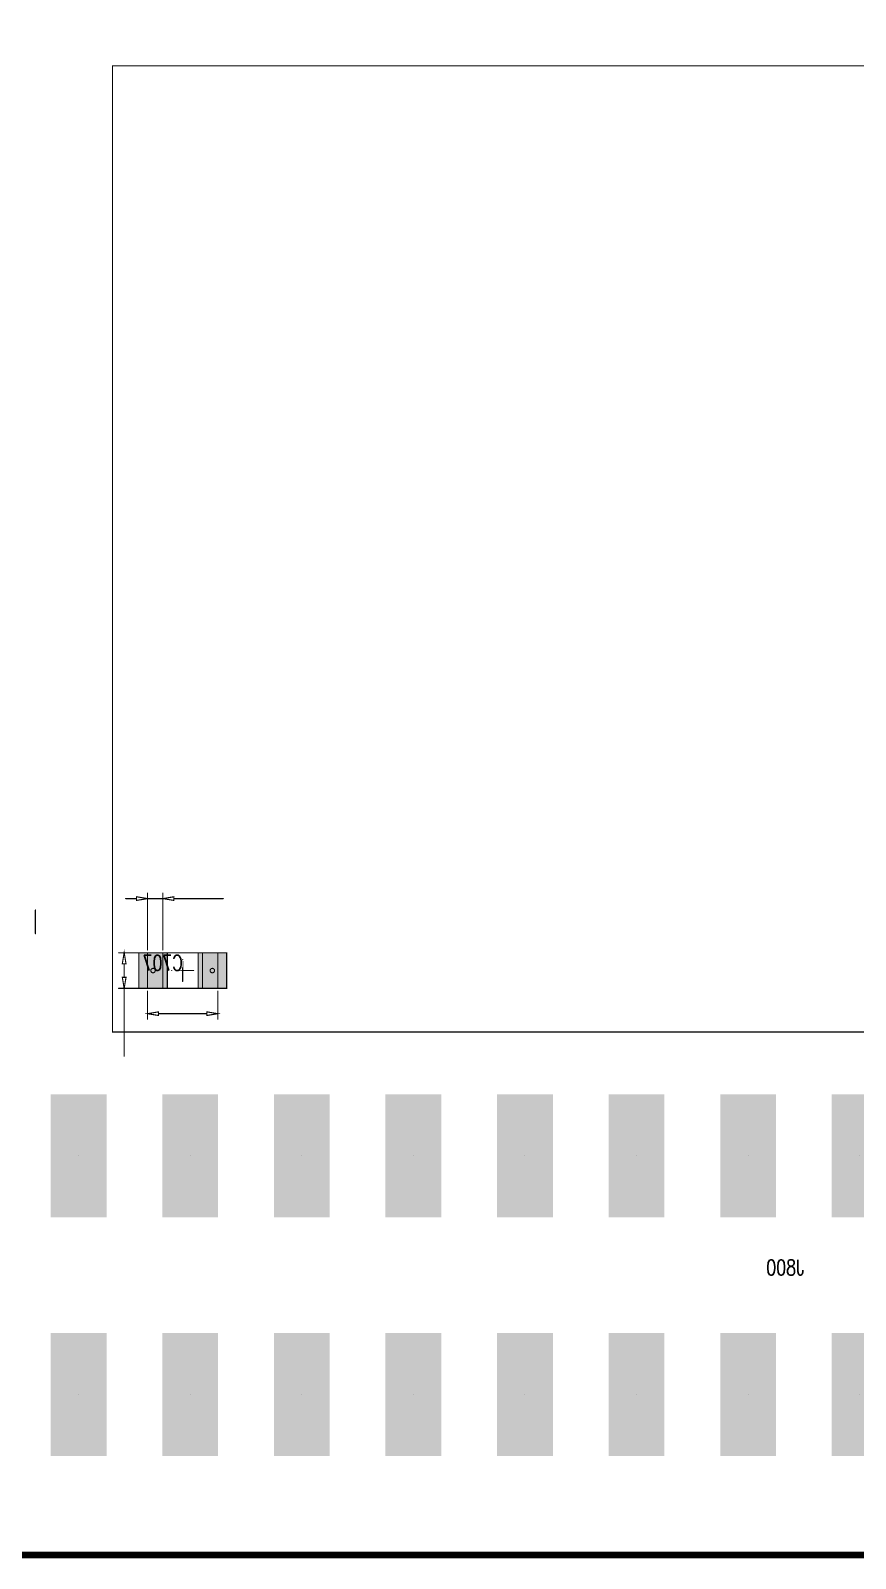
# Model space of a CAD drawing. Extents: x -3.1 to 96.3, y 0 to 53.4.
# Drawn here: x 18.34 to 37.11, y 0.02 to 34.8 of the extents above; entities that cross this region are included whole.
import ezdxf

# ---------------------------------------------------------------- set-up
doc = ezdxf.new("R2010")
doc.units = 0
doc.header["$MEASUREMENT"] = 0
doc.layers.get('0').update_dxf_attribs({"linetype": 'CONTINUOUS'})
for name, color, linetype in [('BOARD_OUTLINE_00', 43, 'CONTINUOUS'), ('DRIL_PLTE_THRU_01', 3, 'CONTINUOUS'), ('DRIL_PLTE_THRU_02', 146, 'CONTINUOUS'), ('DRIL_PLTE_THRU_03', 176, 'CONTINUOUS'), ('DRIL_PLTE_THRU_04', 56, 'CONTINUOUS'), ('DRIL_PLTE_THRU_05', 176, 'CONTINUOUS'), ('DRIL_PLTE_THRU_06', 1, 'CONTINUOUS'), ('DRIL_PLTE_THRU_07', 34, 'CONTINUOUS'), ('DRIL_PLTE_THRU_08', 176, 'CONTINUOUS'), ('PADS_BOT', 5, 'CONTINUOUS'), ('PADS_INNER', 106, 'CONTINUOUS'), ('PADS_TOP', 106, 'CONTINUOUS'), ('PART_BOT_2DLINE_20', 222, 'CONTINUOUS'), ('PART_NAME_08', 216, 'CONTINUOUS'), ('PART_NAME_29', 216, 'CONTINUOUS')]:
    doc.layers.add(name, color=color, linetype=linetype)
doc.styles.add('W0$05', font='simplex', dxfattribs={"width": 0.75})

# ---------------------------------------------------------------- blocks, each defined once
blk = doc.blocks.new('BOARD_9583')
at = {"layer": 'BOARD_OUTLINE_00', "const_width": 0.152}
blk.add_lwpolyline([(0, 1), (1, 0), (86, 0), (87, 1), (87, 51.009), (86, 52.009), (1, 52.009), (0, 51.009)], close=True, dxfattribs=at)
blk = doc.blocks.new('SMOOTH_0$0254')
at = {"const_width": 0.0127}
blk.add_lwpolyline([(-0.00635, 0, 1), (0.00635, 0, 1)], format="xyb", close=True, dxfattribs=at)
blk = doc.blocks.new('PART_BODY_BOT_11')
at = {"layer": 'PART_BOT_2DLINE_20', "const_width": 0.0254}
for points in [[(0.45, 1.763), (0.45, 0.468)], [(0.8, 1.763), (0.8, 0.468)], [(-0.925, 1.638), (0.2, 1.638)], [(0.45, 1.638), (0.2, 1.597), (0.2, 1.68), (0.45, 1.638), (0.8, 1.638), (1.05, 1.597), (1.05, 1.68), (0.8, 1.638)], [(1.05, 1.638), (1.3, 1.638)], [(-0.45, 0.405), (-0.45, -0.405)], [(0.45, 0.405), (0.45, -0.405)], [(0.862, 0.405), (1.457, 0.405)], [(0.25, 0), (-0.25, 0), (0.25, 0)], [(0, 0.25), (0, -0.25), (0, 0.25)], [(1.332, 0.155), (1.332, -0.155)], [(1.332, -1.947), (1.332, -0.405), (1.374, -0.155), (1.29, -0.155), (1.332, -0.405)], [(-0.8, -0.468), (-0.8, -1.107)], [(0.8, -0.468), (0.8, -1.107)], [(0.862, -0.405), (1.457, -0.405)], [(-0.55, -0.982), (0.55, -0.982)]]:
    blk.add_lwpolyline(points, dxfattribs=at)
for points in [[(-1, 0.405), (-1, -0.405), (-0.35, -0.405), (-0.35, 0.405), (-1, 0.405), (-1, -0.405), (-0.35, -0.405), (-0.35, 0.405)], [(-0.8, 0.405), (-0.8, -0.405), (0.8, -0.405), (-0.8, -0.405), (-0.8, 0.405), (-0.8, -0.405), (0.8, -0.405), (0.8, 0.405), (-0.8, 0.405), (0.8, 0.405), (0.8, -0.405), (0.8, 0.405), (-0.8, 0.405), (0.8, 0.405), (0.8, -0.405), (0.8, 0.405), (-0.8, 0.405), (0.8, 0.405), (0.8, -0.405), (-0.8, -0.405), (-0.8, 0.405), (0.8, 0.405), (0.8, -0.405), (0.8, 0.405), (-0.8, 0.405), (0.8, 0.405), (0.8, -0.405), (-0.8, -0.405), (-0.8, 0.405), (0.8, 0.405), (0.8, -0.405), (0.8, 0.405), (-0.8, 0.405), (-0.8, -0.405), (0.8, -0.405), (-0.8, -0.405), (-0.8, 0.405), (0.8, 0.405), (0.8, -0.405), (0.8, 0.405), (-0.8, 0.405), (-0.8, -0.405), (0.8, -0.405), (0.8, 0.405), (-0.8, 0.405), (-0.8, -0.405), (0.8, -0.405), (0.8, 0.405), (-0.8, 0.405), (-0.8, -0.405), (0.8, -0.405), (-0.8, -0.405), (-0.8, 0.405), (0.8, 0.405), (0.8, -0.405), (0.8, 0.405), (-0.8, 0.405), (-0.8, -0.405), (0.8, -0.405), (0.8, 0.405), (-0.8, 0.405), (0.8, 0.405), (0.8, -0.405), (-0.8, -0.405), (-0.8, 0.405), (0.8, 0.405), (0.8, -0.405), (-0.8, -0.405), (-0.8, 0.405), (0.8, 0.405), (0.8, -0.405), (-0.8, -0.405), (-0.8, 0.405), (0.8, 0.405), (0.8, -0.405), (0.8, 0.405), (-0.8, 0.405), (0.8, 0.405), (0.8, -0.405), (-0.8, -0.405), (-0.8, 0.405), (-0.8, -0.405), (0.8, -0.405), (-0.8, -0.405), (-0.8, 0.405), (-0.8, -0.405), (0.8, -0.405), (0.8, 0.405), (-0.8, 0.405), (0.8, 0.405), (0.8, -0.405), (-0.8, -0.405), (-0.8, 0.405), (-0.8, -0.405), (0.8, -0.405), (0.8, 0.405), (-0.8, 0.405), (-0.8, -0.405), (0.8, -0.405), (0.8, 0.405), (-0.8, 0.405), (0.8, 0.405), (0.8, -0.405), (-0.8, -0.405), (-0.8, 0.405), (-0.8, -0.405), (0.8, -0.405), (-0.8, -0.405), (-0.8, 0.405), (0.8, 0.405), (0.8, -0.405), (-0.8, -0.405), (-0.8, 0.405), (0.8, 0.405), (0.8, -0.405), (0.8, 0.405), (-0.8, 0.405), (-0.8, -0.405), (0.8, -0.405), (0.8, 0.405), (-0.8, 0.405), (-0.8, -0.405), (0.8, -0.405), (-0.8, -0.405), (-0.8, 0.405), (0.8, 0.405), (0.8, -0.405), (0.8, 0.405), (-0.8, 0.405), (-0.8, -0.405), (0.8, -0.405), (0.8, 0.405), (-0.8, 0.405), (-0.8, -0.405), (0.8, -0.405), (0.8, 0.405), (-0.8, 0.405), (0.8, 0.405), (0.8, -0.405), (-0.8, -0.405), (-0.8, 0.405), (0.8, 0.405), (0.8, -0.405), (-0.8, -0.405), (-0.8, 0.405), (0.8, 0.405), (0.8, -0.405), (-0.8, -0.405), (-0.8, 0.405), (-0.8, -0.405), (0.8, -0.405), (-0.8, -0.405), (-0.8, 0.405), (0.8, 0.405), (0.8, -0.405), (0.8, 0.405), (-0.8, 0.405), (0.8, 0.405), (0.8, -0.405), (0.8, 0.405), (-0.8, 0.405), (-0.8, -0.405), (0.8, -0.405), (-0.8, -0.405), (-0.8, 0.405), (0.8, 0.405), (0.8, -0.405), (-0.8, -0.405), (-0.8, 0.405), (0.8, 0.405), (0.8, -0.405), (-0.8, -0.405), (-0.8, 0.405), (0.8, 0.405), (0.8, -0.405), (-0.8, -0.405), (-0.8, 0.405), (-0.8, -0.405), (0.8, -0.405), (-0.8, -0.405)], [(-0.8, 0.405), (-0.8, -0.405), (0.8, -0.405), (0.8, 0.405), (-0.8, 0.405), (-0.8, -0.405), (0.8, -0.405), (0.8, 0.405)], [(-0.8, 0.405), (-0.8, -0.405), (0.8, -0.405), (-0.8, -0.405), (-0.8, 0.405), (-0.8, -0.405), (0.8, -0.405), (-0.8, -0.405)], [(0.35, 0.405), (0.35, -0.405), (1, -0.405), (1, 0.405)], [(1, 0.405), (1, -0.405), (0.35, -0.405), (0.35, 0.405)], [(1.332, 0.405), (1.374, 0.155), (1.29, 0.155)], [(-0.8, -0.982), (-0.55, -1.023), (-0.55, -0.94)], [(0.55, -1.023), (0.8, -0.982), (0.55, -0.94)]]:
    blk.add_lwpolyline(points, close=True, dxfattribs=at)
for points in [[(-0.725, 0, -1), (-0.625, 0, -1), (-0.725, 0)], [(0.625, 0, -1), (0.725, 0, -1), (0.625, 0)]]:
    blk.add_lwpolyline(points, format="xyb", dxfattribs=at)
at = {"layer": 'PART_BOT_2DLINE_20'}
for p in [(0.45, 1.763), (0.8, 1.763), (-0.925, 1.638), (0.2, 1.68), (0.2, 1.638), (0.2, 1.597), (0.45, 1.638), (0.45, 1.638), (0.8, 1.638), (0.8, 1.638), (1.05, 1.68), (1.05, 1.638), (1.05, 1.597), (1.3, 1.638), (-1, 0.405), (-1, 0.405), (-0.8, 0.405), (-0.8, 0.405), (-0.8, 0.405), (-0.8, 0.405), (-0.8, 0.405), (-0.8, 0.405), (-0.8, 0.405), (-0.8, 0.405), (-0.8, 0.405), (-0.8, 0.405), (-0.8, 0.405), (-0.8, 0.405), (-0.8, 0.405), (-0.8, 0.405), (-0.8, 0.405), (-0.8, 0.405), (-0.8, 0.405), (-0.8, 0.405), (-0.8, 0.405), (-0.8, 0.405), (-0.8, 0.405), (-0.8, 0.405), (-0.8, 0.405), (-0.8, 0.405), (-0.8, 0.405), (-0.8, 0.405), (-0.8, 0.405), (-0.8, 0.405), (-0.8, 0.405), (-0.8, 0.405), (-0.8, 0.405), (-0.8, 0.405), (-0.8, 0.405), (-0.8, 0.405), (-0.8, 0.405), (-0.8, 0.405), (-0.8, 0.405), (-0.8, 0.405), (-0.8, 0.405), (-0.8, 0.405), (-0.8, 0.405), (-0.8, 0.405), (-0.8, 0.405), (-0.8, 0.405), (-0.8, 0.405), (-0.8, 0.405), (-0.8, 0.405), (-0.8, 0.405), (-0.8, 0.405), (-0.45, 0.405), (-0.35, 0.405), (-0.35, 0.405), (0.35, 0.405), (0.35, 0.405), (0.45, 0.468), (0.45, 0.405), (0.8, 0.468), (0.8, 0.405), (0.8, 0.405), (0.8, 0.405), (0.8, 0.405), (0.8, 0.405), (0.8, 0.405), (0.8, 0.405), (0.8, 0.405), (0.8, 0.405), (0.8, 0.405), (0.8, 0.405), (0.8, 0.405), (0.8, 0.405), (0.8, 0.405), (0.8, 0.405), (0.8, 0.405), (0.8, 0.405), (0.8, 0.405), (0.8, 0.405), (0.8, 0.405), (0.8, 0.405), (0.8, 0.405), (0.8, 0.405), (0.8, 0.405), (0.8, 0.405), (0.8, 0.405), (0.8, 0.405), (0.8, 0.405), (0.8, 0.405), (0.8, 0.405), (0.8, 0.405), (0.8, 0.405), (0.8, 0.405), (0.8, 0.405), (0.8, 0.405), (0.8, 0.405), (0.8, 0.405), (0.8, 0.405), (0.8, 0.405), (0.8, 0.405), (0.8, 0.405), (0.8, 0.405), (0.8, 0.405), (0.8, 0.405), (0.8, 0.405), (0.8, 0.405), (0.8, 0.405), (0.8, 0.405), (0.8, 0.405), (0.862, 0.405), (1, 0.405), (1, 0.405), (1.332, 0.405), (1.457, 0.405), (-0.725, 0), (-0.625, 0), (-0.25, 0), (0, 0.25), (0, 0.25), (0.25, 0), (0.25, 0), (0.625, 0), (0.725, 0), (1.29, 0.155), (1.332, 0.155), (1.374, 0.155), (0, -0.25), (1.29, -0.155), (1.332, -0.155), (1.374, -0.155), (-1, -0.405), (-1, -0.405), (-0.8, -0.405), (-0.8, -0.405), (-0.8, -0.405), (-0.8, -0.405), (-0.8, -0.405), (-0.8, -0.405), (-0.8, -0.405), (-0.8, -0.405), (-0.8, -0.405), (-0.8, -0.405), (-0.8, -0.405), (-0.8, -0.405), (-0.8, -0.405), (-0.8, -0.405), (-0.8, -0.405), (-0.8, -0.405), (-0.8, -0.405), (-0.8, -0.405), (-0.8, -0.405), (-0.8, -0.405), (-0.8, -0.405), (-0.8, -0.405), (-0.8, -0.405), (-0.8, -0.405), (-0.8, -0.405), (-0.8, -0.405), (-0.8, -0.405), (-0.8, -0.405), (-0.8, -0.405), (-0.8, -0.405), (-0.8, -0.405), (-0.8, -0.405), (-0.8, -0.405), (-0.8, -0.405), (-0.8, -0.405), (-0.8, -0.405), (-0.8, -0.405), (-0.8, -0.405), (-0.8, -0.405), (-0.8, -0.405), (-0.8, -0.405), (-0.8, -0.405), (-0.8, -0.405), (-0.8, -0.405), (-0.8, -0.405), (-0.8, -0.405), (-0.8, -0.405), (-0.8, -0.405), (-0.8, -0.405), (-0.8, -0.468), (-0.45, -0.405), (-0.35, -0.405), (-0.35, -0.405), (0.35, -0.405), (0.35, -0.405), (0.45, -0.405), (0.8, -0.405), (0.8, -0.405), (0.8, -0.405), (0.8, -0.405), (0.8, -0.405), (0.8, -0.405), (0.8, -0.405), (0.8, -0.405), (0.8, -0.405), (0.8, -0.405), (0.8, -0.405), (0.8, -0.405), (0.8, -0.405), (0.8, -0.405), (0.8, -0.405), (0.8, -0.405), (0.8, -0.405), (0.8, -0.405), (0.8, -0.405), (0.8, -0.405), (0.8, -0.405), (0.8, -0.405), (0.8, -0.405), (0.8, -0.405), (0.8, -0.405), (0.8, -0.405), (0.8, -0.405), (0.8, -0.405), (0.8, -0.405), (0.8, -0.405), (0.8, -0.405), (0.8, -0.405), (0.8, -0.405), (0.8, -0.405), (0.8, -0.405), (0.8, -0.405), (0.8, -0.405), (0.8, -0.405), (0.8, -0.405), (0.8, -0.405), (0.8, -0.405), (0.8, -0.405), (0.8, -0.405), (0.8, -0.405), (0.8, -0.405), (0.8, -0.405), (0.8, -0.405), (0.8, -0.405), (0.8, -0.405), (0.8, -0.468), (0.862, -0.405), (1, -0.405), (1, -0.405), (1.332, -0.405), (1.332, -0.405), (1.457, -0.405), (-0.8, -0.982), (-0.55, -0.94), (-0.55, -0.982), (-0.55, -1.023), (0.55, -0.94), (0.55, -0.982), (0.55, -1.023), (0.8, -0.982), (-0.8, -1.107), (0.8, -1.107), (1.332, -1.947)]:
    blk.add_blockref('SMOOTH_0$0254', p, dxfattribs=at)
blk = doc.blocks.new('DRIL_HOLE_0')
blk.add_lwpolyline([(0, 0, 1), (0, 0, 1)], format="xyb", close=True)
blk = doc.blocks.new('PAD_0')
blk.add_lwpolyline([(0, 0, 1), (0, 0, 1)], format="xyb", close=True)
blk = doc.blocks.new('PAD_12')
at = {"const_width": 0.65}
blk.add_lwpolyline([(-0.405, 0), (0.405, 0)], dxfattribs=at)
blk = doc.blocks.new('STK_BOT_20')
at = {"layer": 'DRIL_PLTE_THRU_01'}
blk.add_blockref('DRIL_HOLE_0', (0, 0), dxfattribs=at)
at = {"layer": 'DRIL_PLTE_THRU_02'}
blk.add_blockref('DRIL_HOLE_0', (0, 0), dxfattribs=at)
at = {"layer": 'DRIL_PLTE_THRU_03'}
blk.add_blockref('DRIL_HOLE_0', (0, 0), dxfattribs=at)
at = {"layer": 'DRIL_PLTE_THRU_04'}
blk.add_blockref('DRIL_HOLE_0', (0, 0), dxfattribs=at)
at = {"layer": 'DRIL_PLTE_THRU_05'}
blk.add_blockref('DRIL_HOLE_0', (0, 0), dxfattribs=at)
at = {"layer": 'DRIL_PLTE_THRU_06'}
blk.add_blockref('DRIL_HOLE_0', (0, 0), dxfattribs=at)
at = {"layer": 'DRIL_PLTE_THRU_07'}
blk.add_blockref('DRIL_HOLE_0', (0, 0), dxfattribs=at)
at = {"layer": 'DRIL_PLTE_THRU_08'}
blk.add_blockref('DRIL_HOLE_0', (0, 0), dxfattribs=at)
at = {"layer": 'PADS_BOT', "rotation": 90}
blk.add_blockref('PAD_12', (0, 0), dxfattribs=at)
at = {"layer": 'PADS_INNER'}
blk.add_blockref('PAD_0', (0, 0), dxfattribs=at)
at = {"layer": 'PADS_TOP'}
blk.add_blockref('PAD_0', (0, 0), dxfattribs=at)
blk = doc.blocks.new('SYM_BOT_14')
for name, p in [('PART_BODY_BOT_11', (0, 0)), ('STK_BOT_20', (-0.675, 0)), ('STK_BOT_20', (0.675, 0))]:
    blk.add_blockref(name, p)
blk = doc.blocks.new('PART_BOT_89')
blk.add_blockref('SYM_BOT_14', (0, 0))
at = {"layer": 'PART_NAME_29', "style": 'W0$05', "width": 0.75}
blk.add_text('C707', height=0.35, dxfattribs=at).set_placement((0, 0))
blk = doc.blocks.new('PAD_2')
blk.add_lwpolyline([(0, 0), (0, 0)])
blk = doc.blocks.new('PAD_22')
at = {"const_width": 1.27}
blk.add_lwpolyline([(-1.4, 0), (1.4, 0)], dxfattribs=at)
blk = doc.blocks.new('STK_BOT_109')
at = {"layer": 'DRIL_PLTE_THRU_01'}
blk.add_blockref('DRIL_HOLE_0', (0, 0), dxfattribs=at)
at = {"layer": 'DRIL_PLTE_THRU_02'}
blk.add_blockref('DRIL_HOLE_0', (0, 0), dxfattribs=at)
at = {"layer": 'DRIL_PLTE_THRU_03'}
blk.add_blockref('DRIL_HOLE_0', (0, 0), dxfattribs=at)
at = {"layer": 'DRIL_PLTE_THRU_04'}
blk.add_blockref('DRIL_HOLE_0', (0, 0), dxfattribs=at)
at = {"layer": 'DRIL_PLTE_THRU_05'}
blk.add_blockref('DRIL_HOLE_0', (0, 0), dxfattribs=at)
at = {"layer": 'DRIL_PLTE_THRU_06'}
blk.add_blockref('DRIL_HOLE_0', (0, 0), dxfattribs=at)
at = {"layer": 'DRIL_PLTE_THRU_07'}
blk.add_blockref('DRIL_HOLE_0', (0, 0), dxfattribs=at)
at = {"layer": 'DRIL_PLTE_THRU_08'}
blk.add_blockref('DRIL_HOLE_0', (0, 0), dxfattribs=at)
at = {"layer": 'PADS_BOT', "rotation": 90}
blk.add_blockref('PAD_22', (0, 0), dxfattribs=at)
at = {"layer": 'PADS_INNER'}
blk.add_blockref('PAD_2', (0, 0), dxfattribs=at)
at = {"layer": 'PADS_TOP'}
blk.add_blockref('PAD_2', (0, 0), dxfattribs=at)
blk = doc.blocks.new('SYM_BOT_38')
for p in [(-1.27, 2.715), (1.27, 2.715), (3.81, 2.715), (6.35, 2.715), (8.89, 2.715), (11.43, 2.715), (13.97, 2.715), (16.51, 2.715), (-1.27, -2.715), (1.27, -2.715), (3.81, -2.715), (6.35, -2.715), (8.89, -2.715), (11.43, -2.715), (13.97, -2.715), (16.51, -2.715)]:
    blk.add_blockref('STK_BOT_109', p)
blk = doc.blocks.new('PART_BOT_161')
blk.add_blockref('SYM_BOT_38', (0, 0))
at = {"layer": 'PART_NAME_08', "style": 'W0$05', "width": 0.75}
blk.add_text('J800', height=0.35, dxfattribs=at).set_placement((0, 0))
blk = doc.blocks.new('PART_BODY_BOT_17')
at = {"layer": 'PART_BOT_2DLINE_20', "const_width": 0.0254}
blk.add_lwpolyline([(8.76, -4.647), (8.22, -4.647)], dxfattribs=at)
blk.add_lwpolyline([(-11, -6.4), (-11, -79.6), (11, -79.6), (11, -6.4)], close=True, dxfattribs=at)
at = {"layer": 'PART_BOT_2DLINE_20'}
for p in [(8.22, -4.647), (8.76, -4.647), (-11, -6.4), (11, -6.4)]:
    blk.add_blockref('SMOOTH_0$0254', p, dxfattribs=at)
blk = doc.blocks.new('SYM_BOT_20')
blk.add_blockref('PART_BODY_BOT_17', (0, 0))
blk = doc.blocks.new('PART_BOT_271')
blk.add_blockref('SYM_BOT_20', (0, 0))

msp = doc.modelspace()

# ---------------------------------------------------------------- block references
msp.add_blockref('BOARD_9583', (-0.0641, 0.0914))
at = {"xscale": -1, "rotation": 90}
msp.add_blockref('PART_BOT_271', (13.8, 23), dxfattribs=at)
at = {"xscale": -1}
for name, p in [('PART_BOT_89', (21.8, 13.4)), ('PART_BOT_161', (35.941, 6.4643))]:
    msp.add_blockref(name, p, dxfattribs=at)

doc.saveas('drawing.dxf')
